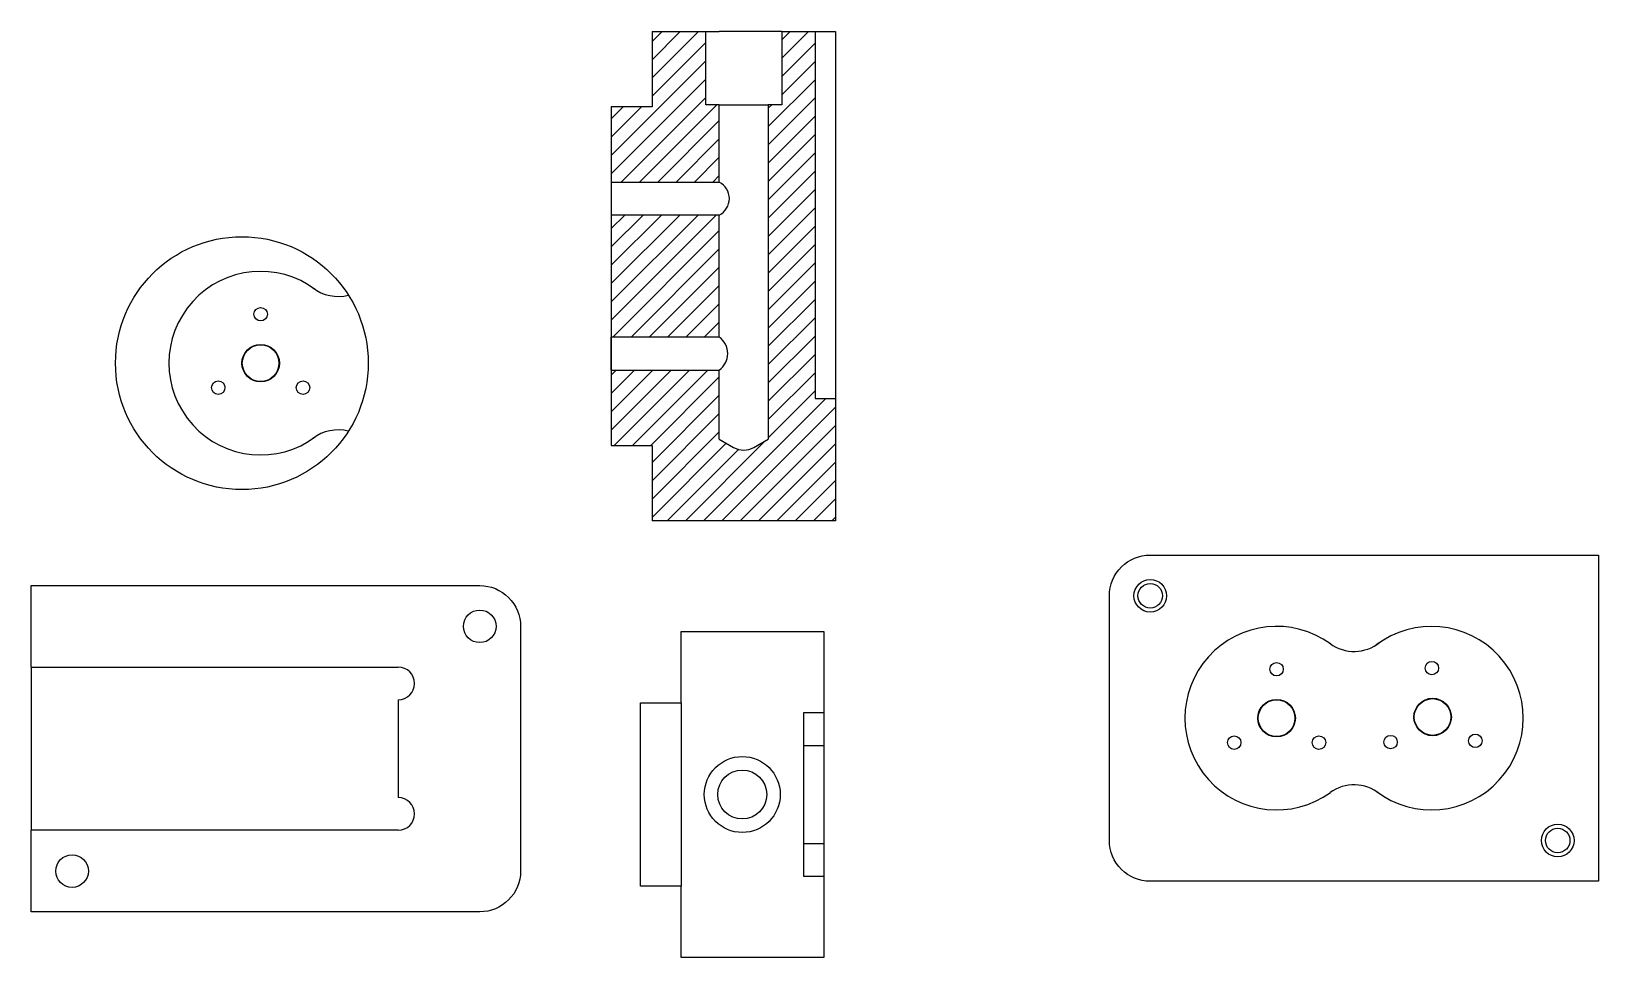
# Model space of a CAD drawing. Header units: millimetres. Extents: x 2096 to 2481, y 1992 to 2219.
import ezdxf

# ---------------------------------------------------------------- set-up
doc = ezdxf.new("R2010")
doc.units = ezdxf.units.MM

msp = doc.modelspace()

# ---------------------------------------------------------------- hatches: boundary and pattern name
h = msp.add_hatch()
h.set_pattern_fill('ANSI31', color=256)
h.paths.add_polyline_path([(2264.8, 2201.32), (2261.48, 2201.32), (2261.48, 2219.32), (2248.3, 2219.32), (2248.3, 2200.82), (2238.3, 2200.82), (2238.3, 2182.37), (2264.8, 2182.37)])
h = msp.add_hatch()
h.set_pattern_fill('ANSI31', color=256)
h.paths.add_polyline_path([(2264.8, 2174.27), (2238.3, 2174.27), (2238.3, 2144.37), (2264.8, 2144.37)], flags=17)
h.paths.add_polyline_path([(2264.8, 2119.32), (2264.8, 2136.27), (2238.3, 2136.27), (2238.3, 2117.82), (2248.3, 2117.82), (2248.3, 2099.32), (2293.3, 2099.32), (2293.3, 2129.32), (2288.3, 2129.32), (2288.3, 2219.32), (2280.11, 2219.32), (2280.11, 2201.32), (2276.8, 2201.32), (2276.8, 2119.32), (2273.28, 2117.31, -0.265407), (2268.32, 2117.31)])

# ---------------------------------------------------------------- linework, layer by layer
for p, q in [((2248.3, 2219.32), (2248.3, 2200.82)), ((2261.48, 2219.32), (2264.8, 2219.32)), ((2280.11, 2219.32), (2264.8, 2219.32)), ((2288.3, 2219.32), (2288.3, 2129.32)), ((2248.3, 2200.82), (2238.3, 2200.82)), ((2238.3, 2200.82), (2238.3, 2182.37)), ((2264.8, 2201.32), (2276.8, 2201.32)), ((2238.3, 2182.37), (2238.3, 2174.27)), ((2238.3, 2174.27), (2238.3, 2117.82)), ((2238.3, 2136.27), (2238.3, 2144.37)), ((2288.3, 2129.32), (2293.3, 2129.32)), ((2264.8, 2119.32), (2268.32, 2117.31)), ((2273.28, 2117.31), (2276.8, 2119.32)), ((2238.3, 2117.82), (2248.3, 2117.82)), ((2248.3, 2117.82), (2248.3, 2099.32)), ((2096.05, 2063.44), (2096.05, 2023.44)), ((2255.44, 2054.71), (2255.44, 2009.71)), ((2290.44, 2052.21), (2290.44, 2012.21)), ((2285.44, 2044.21), (2290.44, 2044.21)), ((2285.44, 2020.21), (2290.44, 2020.21))]:
    msp.add_line(p, q)
for points in [[(2280.11, 2219.32), (2293.3, 2219.32), (2293.3, 2099.32), (2248.3, 2099.32)], [(2248.3, 2219.32), (2261.48, 2219.32)], [(2264.8, 2201.32), (2261.48, 2201.32), (2261.48, 2219.32)], [(2280.11, 2219.32), (2280.11, 2201.32), (2276.8, 2201.32)], [(2264.8, 2182.37), (2264.8, 2201.32)], [(2276.8, 2201.32), (2276.8, 2119.32)], [(2238.3, 2182.37), (2264.8, 2182.37)], [(2264.8, 2174.27), (2238.3, 2174.27)], [(2264.8, 2144.37), (2264.8, 2174.27)], [(2264.8, 2144.37), (2238.3, 2144.37)], [(2238.3, 2136.27), (2264.8, 2136.27)], [(2264.8, 2119.32), (2264.8, 2136.27)], [(2255.44, 2054.71), (2255.44, 2072.21), (2290.44, 2072.21), (2290.44, 2052.21)], [(2096.05, 2063.44), (2186.05, 2063.44)], [(2186.05, 2055.44), (2186.05, 2031.44)], [(2255.44, 2009.71), (2245.44, 2009.71), (2245.44, 2054.71), (2255.44, 2054.71)], [(2290.44, 2052.21), (2285.44, 2052.21), (2285.44, 2012.21), (2290.44, 2012.21)], [(2186.05, 2023.44), (2096.05, 2023.44)], [(2290.44, 2012.21), (2290.44, 1992.21), (2255.44, 1992.21), (2255.44, 2009.71)]]:
    msp.add_lwpolyline(points)
msp.add_lwpolyline([(2370.51, 2090.93), (2480.51, 2090.93), (2480.51, 2010.93), (2370.51, 2010.93, -0.414214), (2360.51, 2020.93), (2360.51, 2080.93, -0.414214)], format="xyb", close=True)
msp.add_lwpolyline([(2096.05, 2063.44), (2096.05, 2083.44), (2206.05, 2083.44, -0.414214), (2216.05, 2073.44), (2216.05, 2013.44, -0.414214), (2206.05, 2003.44), (2096.05, 2003.44), (2096.05, 2023.44)], format="xyb")
for centre, radius in [((2147.7, 2137.97), 31), ((2152.3, 2149.97), 1.65), ((2152.3, 2137.97), 4.6), ((2152.3, 2137.97), 4.5), ((2141.9, 2131.97), 1.65), ((2162.69, 2131.97), 1.65), ((2370.51, 2080.93), 4), ((2370.51, 2080.93), 3), ((2206.05, 2073.44), 4), ((2401.51, 2062.93), 1.65), ((2439.6, 2063.21), 1.65), ((2401.51, 2050.93), 4.6), ((2401.51, 2050.93), 4.5), ((2439.78, 2051.21), 4.6), ((2439.78, 2051.21), 4.5), ((2391.11, 2044.93), 1.65), ((2411.9, 2044.93), 1.65), ((2429.47, 2045.06), 1.65), ((2450.25, 2045.36), 1.65), ((2270.44, 2032.21), 9.31), ((2270.44, 2032.21), 6), ((2470.47, 2020.93), 4), ((2470.47, 2020.93), 3), ((2106.05, 2013.44), 4)]:
    msp.add_circle(centre, radius)
for centre, radius, start, end in [((2262.72, 2178.32), 4.55, 297.1981, 62.8019), ((2152.3, 2137.97), 22.5, 53.1998, 306.8002), ((2171.29, 2164.33), 10, 231.9154, 284.6825), ((2261.89, 2140.32), 4.98, 305.6528, 54.3472), ((2171.29, 2111.61), 10, 75.3175, 128.0846), ((2270.8, 2121.66), 5, 240.2719, 299.7281), ((2401.51, 2050.93), 22.5, 54.0576, 305.9424), ((2439.51, 2050.93), 22.5, 232.8802, 127.1198), ((2420.52, 2077.29), 10, 233.8968, 308.8155), ((2186.05, 2059.44), 4, 270, 90), ((2420.52, 2024.58), 10, 51.1845, 126.1032), ((2186.05, 2027.44), 4, 270, 90)]:
    msp.add_arc(centre, radius, start, end)

doc.saveas('drawing.dxf')
